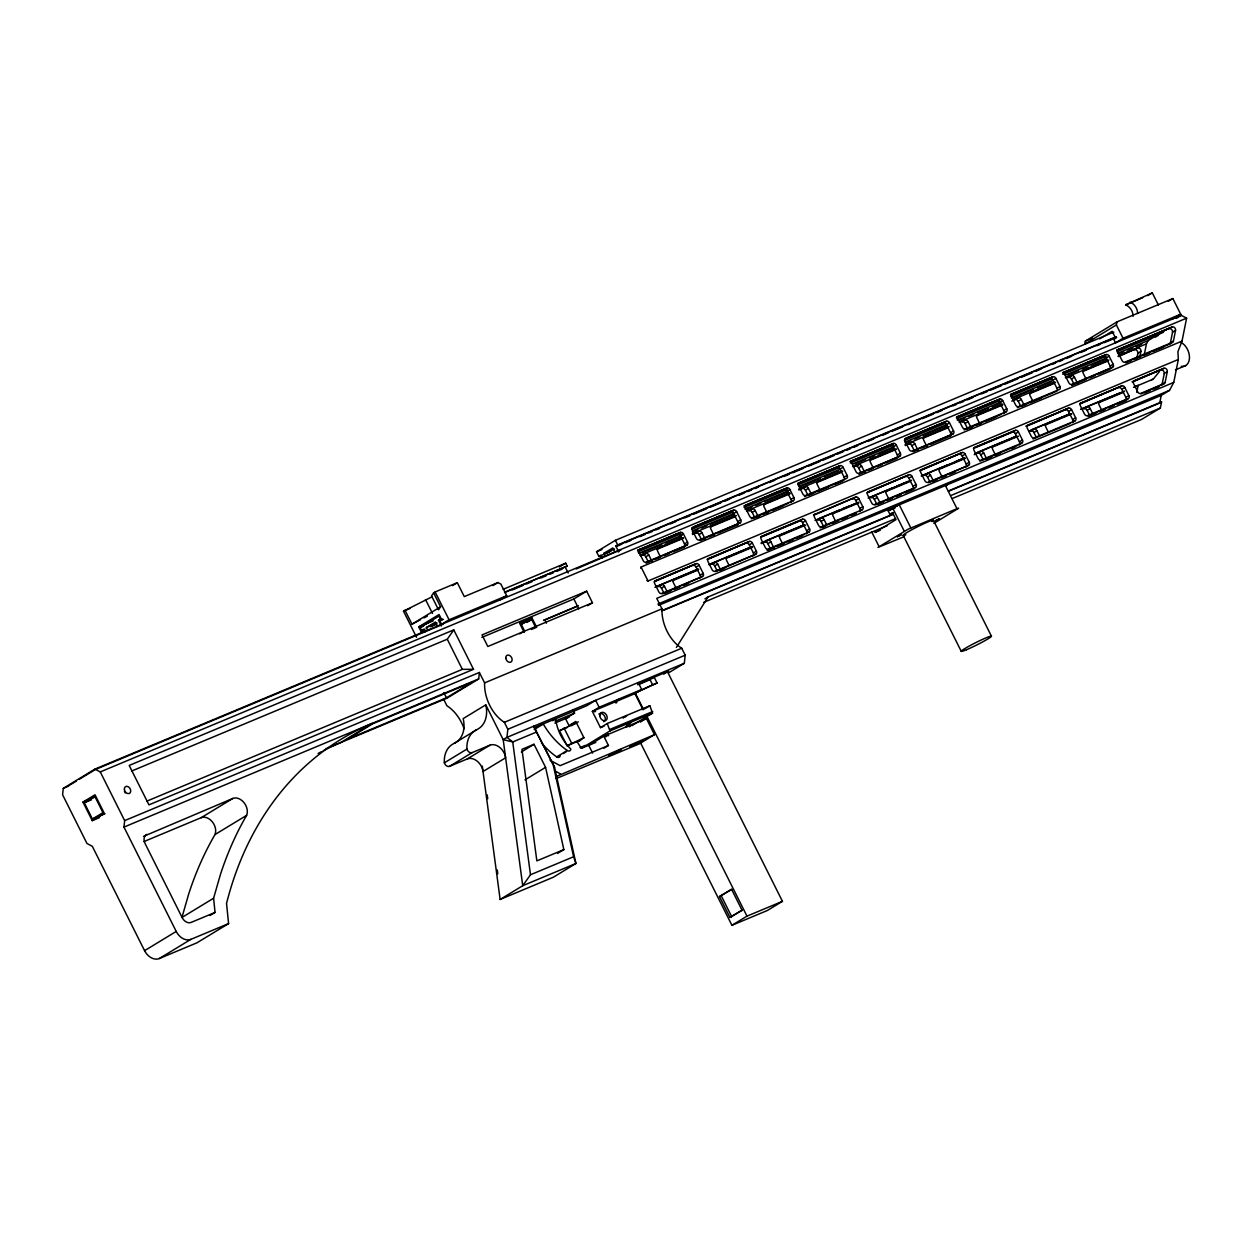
<?xml version="1.0" encoding="UTF-8"?>
<svg xmlns="http://www.w3.org/2000/svg" width="1252" height="1252" viewBox="0 0 1252 1252"><rect width="100%" height="100%" fill="white"/><g stroke="black" fill="none" stroke-linecap="round" stroke-linejoin="round"><path stroke-width="1.5" d="M658.568 605.358L1161.23 395.413L1169.509 390.374L1173.75 382.423L1178.335 359.48L1177.913 351.671L1182.013 341.123L1186.614 318.165L1181.278 315.363L94.933 769.119L63.289 788.337L62.6 794.801L86.983 843.504L92.319 846.305L144.575 950.675A13.005 9.562 58.7 0 0 159.254 958.562L196.94 942.819L228.584 923.6L226.534 903.428A425.523 312.844 58.7 0 1 372.267 723.374L340.622 742.592A425.523 312.844 58.7 0 0 323.173 750.762M228.584 923.6L190.899 939.344A13.005 9.562 58.7 0 1 176.219 931.441L123.964 827.087L124.652 820.623L100.27 771.921L94.933 769.119M326.24 748.618L447.042 698.147L478.687 678.928L479.375 672.465L124.652 820.623M479.375 672.465L484.602 682.888A34.133 22.99 67.3 0 0 504.353 722.326L507.827 729.274L506.966 737.365L503.194 739.65L522.726 885.712L500.127 899.452L482.302 766.067M572.821 709.681L574.558 713.139L565.513 718.632L569.003 725.581L575.779 721.465L583.902 737.694L577.125 741.826L581.366 748.32L609.99 730.933L607.267 723.515L649.835 705.737L652.558 713.139L631.884 725.706M668.474 672.919L684.328 663.278L685.188 655.187L681.714 648.239A34.133 22.99 67.3 0 1 661.964 608.816L656.737 598.378L1173.75 382.423M1116.987 321.889L1085.343 341.107L1084.733 344.175L1116.377 324.941L1116.987 321.889L1172.858 298.555L1180.699 314.205L1173.155 318.775M1136.816 358.62L1137.88 353.267L1140.901 351.436A2.598 1.909 58.7 0 0 1137.661 347.993L1117.958 356.225M1139.821 356.789L1140.901 351.436M1136.753 392.361L1138.178 385.256L1134.578 386.758M1144.312 354.504L1146.441 343.846L1148.194 340.56L1167.287 328.963M1161.637 385.162A2.598 1.909 58.7 0 0 1162.122 384.223L1164.266 373.519L1167.287 371.688A2.598 1.909 58.7 0 0 1164.047 368.26L1134.281 380.686A2.598 1.909 58.7 0 0 1133.67 383.754L1137.724 391.86A2.598 1.909 58.7 0 0 1140.666 393.441L1164.219 383.597A2.598 1.909 58.7 0 0 1165.142 382.392L1167.287 371.688M1125.485 362.501L1169.478 344.128A2.598 1.909 58.7 0 0 1170.401 342.923L1172.529 332.218L1175.55 330.387A2.598 1.909 58.7 0 0 1172.31 326.944L1116.862 350.028M948.5 491.269L1159.696 403.066L1161.23 395.413M1169.478 344.128L1172.498 342.297A2.598 1.909 58.7 0 0 1173.406 341.092L1175.55 330.387M952.318 498.499L1141.511 419.483L1160.354 408.042L1161.574 401.923L948.578 490.894M210.054 915.462L215.047 912.426L213.591 898.247L220.415 874.553A441.127 324.315 58.7 0 1 246.628 815.349A11.518 8.467 58.7 0 0 243.937 802.548A11.518 8.467 58.7 0 0 232.809 798.447L143.573 836.367M1159.524 371.406L1153.295 379.121L1133.514 387.384M676.377 647.44L708.084 596.954L895.477 518.672M433.63 592.885L431.549 595.889L438.513 609.818L440.594 606.797L433.63 592.885L435.133 591.961L457.309 582.696L464.273 596.609L497.983 582.54L500.91 584.121L506.716 595.717L499.188 600.287M131.601 771.06L447.277 639.209L453.772 629.881L473.506 669.304L148.941 804.864L129.191 765.442L453.772 629.881M553.431 765.895L573.604 856.744L530.488 874.757L522.726 885.712L575.936 863.489L554.558 767.273L533.571 726.254L554.558 767.273M608.675 735.597L607.893 735.644M945.886 485.823L946.981 485.025L945.354 485.479L956.966 508.672L958.594 508.218L933.836 523.399M956.966 508.672L908.076 529.22L877.965 547.437L904.413 536.56M69.846 785.02L76.262 781.138M79.455 779.182L95.465 769.464L443.098 624.263M82.961 802.094L95.011 794.77L104.307 813.331L92.241 820.655L82.961 802.094L93.759 797.587M84.291 802.798L94.839 796.397L102.961 812.626L92.413 819.027L84.291 802.798L91.506 799.793M416.556 637.268L403.504 611.179L431.987 596.844M452.504 585.623L457.309 582.696M405.006 610.272L411.971 624.185L440.594 606.797M424.944 630.601L421.345 632.103L418.731 626.876L439.076 614.529L441.69 619.74L439.796 620.882L441.549 624.372L449.077 619.787L506.716 595.717M425.085 628.989L421.517 630.492L420.062 627.581L438.904 616.14L440.344 619.036L438.466 620.194L441.361 625.984M492.975 585.576L497.983 582.54M421.517 630.492L423.395 629.333L424.851 632.244M427.855 630.413L426.416 627.502L435.446 622.025L437.637 626.36M421.345 632.103L423.223 630.961M559.425 566.984L565.716 563.181L567.156 566.076L504.556 592.587M609.677 551.897L598.879 556.404L596.547 551.772L615.389 540.316L1113.857 332.124M576.217 568.971L621.07 549.644L617.737 551.663M598.879 556.404L600.757 555.262L602.212 558.157M605.217 556.326L603.777 553.431L612.807 547.938L614.998 552.288M618.723 551.897L615.827 546.107L617.705 544.964L1116.174 336.757M143.886 841.594L201.165 817.681L232.809 798.447M521.458 624.404L532.006 618.003L536.654 627.283L531.333 629.506M526.873 622.463L531.693 619.537L535.183 626.485M652.042 561.491L648.802 554.996A2.598 1.909 58.7 0 0 645.86 553.415L642.839 555.246A2.598 1.909 58.7 0 1 645.782 556.827L648.223 561.694M638.489 550.489L680.509 532.366A2.598 1.909 58.7 0 1 683.451 533.947L687.52 542.053A2.598 1.909 58.7 0 1 686.91 545.121L646.642 562.508M481.848 637.409L573.854 598.972L586.656 591.194L592.462 602.791L587.673 605.702M645.782 556.827L648.802 554.996M677.504 534.197A2.598 1.909 58.7 0 1 680.431 535.778L683.451 533.947M519.721 633.856L524.541 630.93L521.051 623.981L531.693 619.537M578.361 605.655L543.524 620.413L577.235 606.328M692.512 534.51L699.07 531.192A2.598 1.909 58.7 0 1 701.996 532.773L705.252 539.268M691.699 528.266L733.719 510.143A2.598 1.909 58.7 0 1 736.661 511.724L740.73 519.83A2.598 1.909 58.7 0 1 740.104 522.898L699.852 540.285M696.049 533.023A2.598 1.909 58.7 0 1 698.992 534.604L701.996 532.773M730.714 511.974A2.598 1.909 58.7 0 1 733.641 513.555L736.661 511.724M683.889 546.952A2.598 1.909 58.7 0 0 684.5 543.884L687.52 542.053M213.591 898.247L181.947 917.466L188.77 893.772A441.127 324.315 58.7 0 1 214.984 834.568L246.628 815.349M758.462 517.045L755.206 510.55A2.598 1.909 58.7 0 0 752.28 508.969L749.259 510.8A2.598 1.909 58.7 0 1 752.202 512.381L754.643 517.248M783.924 489.751L786.929 487.92A2.598 1.909 58.7 0 1 789.871 489.501L793.924 497.607A2.598 1.909 58.7 0 1 793.314 500.675L790.309 502.506A2.598 1.909 58.7 0 0 790.92 499.438L786.851 491.332A2.598 1.909 58.7 0 0 783.924 489.751L744.893 506.043M446.51 697.802L472.129 682.246L372.799 723.719L347.195 739.29L446.51 697.802L443.756 692.716M752.202 512.381L755.206 510.55M786.851 491.332L789.871 489.501M737.099 524.729A2.598 1.909 58.7 0 0 737.71 521.661L740.73 519.83M798.917 490.048L805.49 486.746A2.598 1.909 58.7 0 1 808.416 488.327L810.858 493.194M798.103 483.82L840.139 465.697A2.598 1.909 58.7 0 1 843.081 467.262L847.134 475.384A2.598 1.909 58.7 0 1 846.524 478.452L805.74 495.479A2.598 1.909 58.7 0 1 802.798 493.898L798.729 485.792A2.598 1.909 58.7 0 1 799.355 482.724M802.469 488.577A2.598 1.909 58.7 0 1 805.412 490.158L808.416 488.327M837.134 467.528A2.598 1.909 58.7 0 1 840.061 469.093L843.081 467.262M790.92 499.438L793.924 497.607M864.882 472.583L861.626 466.104A2.598 1.909 58.7 0 0 858.7 464.523L855.679 466.354A2.598 1.909 58.7 0 1 858.622 467.935L861.047 472.802M851.313 461.597L893.349 443.458A2.598 1.909 58.7 0 1 896.291 445.039L900.344 453.161A2.598 1.909 58.7 0 1 899.734 456.229L859.482 473.616M666.909 591.179L664.468 586.296A2.598 1.909 58.7 0 0 661.541 584.731L658.521 586.562A2.598 1.909 58.7 0 1 661.463 588.127L663.904 593.01M654.154 581.804L696.19 563.666A2.598 1.909 58.7 0 1 699.132 565.247L703.186 573.369A2.598 1.909 58.7 0 1 702.575 576.421L662.324 593.808M1133.076 316.286A9.75 7.168 58.7 0 0 1125.626 304.878L1152.325 292.874L1158.413 305.05M858.622 467.935L861.626 466.104M890.328 445.289A2.598 1.909 58.7 0 1 893.271 446.87L896.291 445.039M661.463 588.127L664.468 586.296M693.185 565.497A2.598 1.909 58.7 0 1 696.112 567.078L699.132 565.247M804.488 496.575L843.519 480.283A2.598 1.909 58.7 0 0 844.13 477.215L847.134 475.384M1147.802 295.628L1152.325 292.874M905.337 445.602L911.894 442.3A2.598 1.909 58.7 0 1 914.836 443.865L918.092 450.36M904.523 439.374L946.559 421.235A2.598 1.909 58.7 0 1 949.486 422.816L953.554 430.938A2.598 1.909 58.7 0 1 952.944 433.99L912.692 451.377M720.933 570.568L717.678 564.073A2.598 1.909 58.7 0 0 714.751 562.492L711.731 564.323A2.598 1.909 58.7 0 1 714.673 565.904L717.099 570.771M707.364 559.581L749.4 541.443A2.598 1.909 58.7 0 1 752.342 543.024L756.396 551.146A2.598 1.909 58.7 0 1 755.785 554.198L715.534 571.585M908.889 444.131A2.598 1.909 58.7 0 1 911.816 445.696L914.836 443.865M943.538 423.066A2.598 1.909 58.7 0 1 946.481 424.647L949.486 422.816M534.244 726.692L536.482 732.044L512.725 741.966L503.194 739.65L485.776 704.86L463.177 718.601A27.998 20.58 58.7 0 1 454.147 743.391A27.998 20.58 58.7 0 0 444.335 762.828A4.304 3.161 58.7 0 0 449.562 766.349L467.293 758.931L489.892 745.206A12.567 9.233 58.7 0 1 505.62 757.789L483.022 771.514A12.567 9.233 58.7 0 0 467.293 758.931M714.673 565.904L717.678 564.073M746.395 543.274A2.598 1.909 58.7 0 1 749.322 544.855L752.342 543.024M896.729 458.044A2.598 1.909 58.7 0 0 897.34 454.992L900.344 453.161M699.571 578.252A2.598 1.909 58.7 0 0 700.181 575.2L703.186 573.369M989.659 403.817L992.679 401.986M971.302 428.137L968.046 421.642A2.598 1.909 58.7 0 0 965.104 420.077L962.099 421.908A2.598 1.909 58.7 0 1 965.026 423.473L967.467 428.356M996.748 400.843L999.769 399.012A2.598 1.909 58.7 0 1 1002.696 400.593L1006.764 408.715A2.598 1.909 58.7 0 1 1006.154 411.767L1003.134 413.598A2.598 1.909 58.7 0 0 1003.76 410.546L999.691 402.424A2.598 1.909 58.7 0 0 996.748 400.843L957.733 417.151M761.388 543.587L767.961 540.269A2.598 1.909 58.7 0 1 770.888 541.85L774.143 548.345M799.59 521.051L802.61 519.22A2.598 1.909 58.7 0 1 805.552 520.801L809.606 528.923A2.598 1.909 58.7 0 1 808.995 531.975L805.991 533.806A2.598 1.909 58.7 0 0 806.601 530.754L802.532 522.632A2.598 1.909 58.7 0 0 799.59 521.051L760.574 537.358M1099.647 338.885L1112.167 331.279L1115.657 338.228L1113.779 339.386L1115.516 342.86L1123.044 338.275L1180.699 314.205M965.026 423.473L968.046 421.642M999.691 402.424L1002.696 400.593M764.941 542.1A2.598 1.909 58.7 0 1 767.883 543.681L770.888 541.85M802.532 522.632L805.552 520.801M949.924 435.821A2.598 1.909 58.7 0 0 950.55 432.769L953.554 430.938M752.781 556.029A2.598 1.909 58.7 0 0 753.391 552.977L756.396 551.146M1168.335 301.294L1172.858 298.555M1011.757 401.156L1018.314 397.839A2.598 1.909 58.7 0 1 1021.256 399.419L1023.698 404.286M1010.943 394.928L1052.979 376.789A2.598 1.909 58.7 0 1 1055.906 378.37L1059.974 386.492A2.598 1.909 58.7 0 1 1059.364 389.544L1018.565 406.587A2.598 1.909 58.7 0 1 1015.638 405.006L1011.569 396.884A2.598 1.909 58.7 0 1 1012.179 393.832M826.539 524.494L824.098 519.627A2.598 1.909 58.7 0 0 821.156 518.046L818.151 519.877A2.598 1.909 58.7 0 1 821.077 521.458L823.519 526.325M813.831 515.198L855.852 497.075A2.598 1.909 58.7 0 1 858.794 498.656L862.816 506.7A2.598 1.909 58.7 0 1 862.205 509.752L859.185 511.583M454.147 743.391L476.762 729.666A27.998 20.58 58.7 0 0 485.776 704.86M1015.309 399.67A2.598 1.909 58.7 0 1 1018.236 401.25L1021.256 399.419M1049.958 378.62A2.598 1.909 58.7 0 1 1052.901 380.201L1055.906 378.37M821.077 521.458L824.098 519.627M852.847 498.906A2.598 1.909 58.7 0 1 855.773 500.487L858.794 498.656M1003.76 410.546L1006.764 408.715M806.601 530.754L809.606 528.923M1077.706 383.691L1074.466 377.196A2.598 1.909 58.7 0 0 1071.524 375.616L1068.519 377.447A2.598 1.909 58.7 0 1 1071.446 379.027L1073.887 383.894M1064.153 372.705L1106.189 354.566A2.598 1.909 58.7 0 1 1109.116 356.147L1113.184 364.269A2.598 1.909 58.7 0 1 1112.574 367.321L1072.307 384.708M704.939 598.847L708.084 596.954M879.749 502.271L877.308 497.404A2.598 1.909 58.7 0 0 874.365 495.823L871.361 497.654A2.598 1.909 58.7 0 1 874.287 499.235L876.729 504.102M866.994 492.897L909.03 474.774A2.598 1.909 58.7 0 1 911.957 476.355L916.026 484.461A2.598 1.909 58.7 0 1 915.415 487.529L875.148 504.916M1071.446 379.027L1074.466 377.196M1103.168 356.397A2.598 1.909 58.7 0 1 1106.111 357.978L1109.116 356.147M874.287 499.235L877.308 497.404M906.01 476.605A2.598 1.909 58.7 0 1 908.952 478.186L911.957 476.355M1017.328 407.683L1056.344 391.375A2.598 1.909 58.7 0 0 1056.954 388.323L1059.974 386.492M859.608 511.317A2.598 1.909 58.7 0 0 859.811 508.531L862.816 506.7M444.335 762.828L466.933 749.087A27.998 20.58 58.7 0 1 476.762 729.666M1176.301 318.384L1181.278 315.363M933.773 481.676L930.518 475.181A2.598 1.909 58.7 0 0 927.576 473.6L924.571 475.431A2.598 1.909 58.7 0 1 927.497 477.012L929.939 481.879M920.204 470.674L962.24 452.551A2.598 1.909 58.7 0 1 965.167 454.132L969.236 462.238A2.598 1.909 58.7 0 1 968.625 465.306L928.358 482.693M144.575 950.675L176.219 931.441M1155.299 337.195L1158.476 335.254M1118.537 356.554L1137.661 347.993M1117.379 350.466L1172.31 326.944M449.562 766.349L472.16 752.608L489.892 745.206M927.497 477.012L930.518 475.181M959.22 454.382A2.598 1.909 58.7 0 1 962.162 455.963L965.167 454.132M1109.554 369.152A2.598 1.909 58.7 0 0 1110.164 366.1L1113.184 364.269M912.395 489.36A2.598 1.909 58.7 0 0 913.005 486.292L916.026 484.461M974.228 454.695L980.786 451.377A2.598 1.909 58.7 0 1 983.728 452.958L986.967 459.453M1012.43 432.159L1015.45 430.328A2.598 1.909 58.7 0 1 1018.377 431.909L1022.446 440.015A2.598 1.909 58.7 0 1 1021.835 443.083L1018.815 444.914A2.598 1.909 58.7 0 0 1019.425 441.846L1015.372 433.74A2.598 1.909 58.7 0 0 1012.43 432.159L973.414 448.451M893.443 512.804L889.906 514.275L888.153 510.8L899.233 504.744L910.846 527.937M977.781 453.208A2.598 1.909 58.7 0 1 980.707 454.789L983.728 452.958M1015.372 433.74L1018.377 431.909M965.605 467.137A2.598 1.909 58.7 0 0 966.215 464.069L969.236 462.238M1170.401 342.923L1173.406 341.092M534.244 729.54L543.29 724.047A64.368 47.326 58.7 0 0 567.25 750.496A3.255 2.394 58.7 0 0 570.802 749.009A38.577 28.358 58.7 0 1 555.7 718.867L552.695 720.698M889.906 514.275L892.535 512.678L896.025 519.627L874.929 532.444L880.25 530.222M159.254 958.562L190.899 939.344M1039.363 435.602L1036.938 430.735A2.598 1.909 58.7 0 0 1033.995 429.154L1030.975 430.985A2.598 1.909 58.7 0 1 1033.917 432.566L1036.359 437.433M1026.624 426.228L1068.645 408.105A2.598 1.909 58.7 0 1 1071.587 409.686L1075.656 417.792A2.598 1.909 58.7 0 1 1075.045 420.86L1072.025 422.691M1033.917 432.566L1036.938 430.735M1065.64 409.936A2.598 1.909 58.7 0 1 1068.566 411.517L1071.587 409.686M1019.425 441.846L1022.446 440.015M1092.573 413.379L1090.132 408.512A2.598 1.909 58.7 0 0 1087.206 406.931L1084.185 408.762A2.598 1.909 58.7 0 1 1087.127 410.343L1089.569 415.21M1079.834 404.005L1121.855 385.882A2.598 1.909 58.7 0 1 1124.797 387.447L1128.866 395.569A2.598 1.909 58.7 0 1 1128.255 398.637L1087.988 416.024M521.333 751.998L534.025 744.283L545.575 767.351L563.854 849.607L557.5 853.457M578.565 740.949L567.031 745.754L559.487 730.683L578.314 721.872M1087.127 410.343L1090.132 408.512M1118.85 387.713A2.598 1.909 58.7 0 1 1121.776 389.278L1124.797 387.447M604.027 726.144L600.475 727.631L592.352 711.402L599.129 707.27L641.697 689.492L638.223 682.543M1072.448 422.409A2.598 1.909 58.7 0 0 1072.635 419.623L1075.656 417.792M651.416 678.897L654.186 677.222L657.081 683.013L635.202 692.935L643.058 708.632M1133.013 381.782L1164.047 368.26M663.701 674.124L668.678 671.103L638.536 683.702M592.352 711.402L634.92 693.624L641.697 689.492M1125.235 400.468A2.598 1.909 58.7 0 0 1125.845 397.4L1128.866 395.569M567.031 745.754L584.074 737.71M1162.122 384.223L1165.142 382.392M1164.219 383.597L1141.01 393.864M600.475 727.631L607.267 723.515M541.49 742.921A64.368 47.326 58.7 0 0 556.702 756.897L567.25 750.496M563.259 753.594L566.28 751.763M524.964 779.871L545.575 767.351M644.404 709.023L649.835 705.737M556.06 778.634L639.428 743.813L654.483 734.658L646.361 718.429L603.793 736.207L588.722 745.363L592.603 753.094M1159.696 403.066L1161.574 401.923M640.335 722.091L646.361 718.429M555.966 776.663L654.483 734.658M603.918 748.226L608.441 745.488L603.793 736.207M719.477 896.557L731.544 889.233L741.982 910.11L729.932 917.434L719.477 896.557L731.81 889.405M729.932 917.434L742.264 910.282M640.21 742.201L731.919 925.306L746.975 916.151L782.453 901.33L667.05 670.869M782.453 901.33L767.382 910.486L731.919 925.306M626.485 716.207L625.343 716.801M605.577 736.818L606.704 736.207M411.971 624.185L420.515 619.724M423.943 617.94L427.355 616.156M571.022 725.878L575.936 723.39M594.543 711.887L595.561 711.402M615.827 702.998L616.829 702.513M637.534 684.719L649.741 679.069L652.652 684.86L657.081 683.013M635.202 692.935L652.652 684.86M626.657 715.768L622.839 717.85L624.153 717.38M629.177 726.755L630.382 726.285M1125.626 304.878L1142.685 297.757M403.504 611.179L410.312 608.331M1085.343 341.107L1092.558 338.103M503.194 589.285L565.716 563.181M596.547 551.772L601.946 549.503M418.731 626.876L433.145 620.867M420.062 627.581L423.63 626.094M504.65 592.18L567.156 566.076M438.466 620.194L442.034 618.691M615.827 546.107L1116.095 337.148M512.256 589.942L522.976 585.466M526.544 583.964L531.897 581.726M540.833 578.001L546.185 575.763M549.769 574.277L553.337 572.774M556.905 571.288L562.273 569.05M616.407 546.435L621.806 544.182M625.405 542.679L630.805 540.426M639.803 536.654L645.203 534.401M648.802 532.898L652.402 531.396M656.001 529.893L659.601 528.391M670.399 523.884L675.798 521.63M684.797 517.874L690.196 515.621M693.796 514.118L706.394 508.844M709.994 507.342L720.792 502.834M724.392 501.332L729.775 499.078M738.774 495.322L744.173 493.069M747.773 491.567L751.372 490.064M754.972 488.562L758.571 487.059M769.37 482.536L774.769 480.283M783.768 476.527L789.167 474.273M792.766 472.771L803.565 468.264M808.964 466.01L819.763 461.503M823.362 460L834.161 455.478M837.76 453.975L843.159 451.722M846.759 450.219L850.358 448.717M853.942 447.214L857.542 445.712M868.34 441.205L873.739 438.951M882.738 435.195L888.137 432.942M891.737 431.439L902.536 426.916M907.935 424.663L918.733 420.156M922.333 418.653L933.131 414.146M936.731 412.644L942.13 410.39M952.928 405.883L956.528 404.38M960.127 402.878L963.727 401.36M967.327 399.857L972.726 397.604M981.709 393.848L987.108 391.594M990.708 390.092L1001.506 385.585M1005.106 384.082L1017.704 378.824M1021.303 377.321L1032.102 372.799M1035.701 371.296L1041.101 369.043M1051.899 364.535L1055.499 363.033M1059.098 361.531L1062.698 360.028M1066.297 358.526L1071.696 356.272M1080.695 352.516L1086.094 350.263M1096.893 345.74L1100.492 344.237M1104.092 342.735L1116.674 337.477M439.796 620.882L443.396 619.38M426.416 627.502L437.12 623.027M603.777 553.431L614.575 548.924M430.547 626.36L435.899 624.122M604.356 553.76L611.555 550.755M430.438 626.751L435.806 624.513M100.27 771.921L1186.614 318.165M63.289 788.337L68.703 786.068M637.847 550.097L680.509 532.366M733.719 510.143L692.935 527.186A2.598 1.909 58.7 0 0 692.325 530.238L696.378 538.36A2.598 1.909 58.7 0 0 699.32 539.941L740.104 522.898M786.929 487.92L746.145 504.947A2.598 1.909 58.7 0 0 745.535 508.015L749.588 516.137A2.598 1.909 58.7 0 0 752.53 517.702L793.314 500.675M798.119 483.162L840.139 465.697M850.343 461.346L893.349 443.458M946.559 421.235L905.759 438.278A2.598 1.909 58.7 0 0 905.149 441.346L909.218 449.452A2.598 1.909 58.7 0 0 912.145 451.033L952.944 433.99M956.591 416.963L999.769 399.012M1010.614 394.396L1052.979 376.789M1062.838 372.58L1106.189 354.566M637.503 550.41L677.144 533.853M693.373 527.092L731.215 511.285M743.829 506.011L785.27 488.703M797.884 483.428L839.325 466.12M850.139 461.612L889.781 445.055M905.994 438.278L943.836 422.472M956.45 417.198L997.891 399.889M1010.505 394.63L1051.946 377.306M1062.76 372.799L1102.402 356.241M1116.815 350.216L1169.071 328.4M637.816 551.835L681.025 533.775M691.84 529.267L733.249 511.958M744.064 507.451L787.273 489.407M798.087 484.884L839.497 467.591M850.311 463.068L893.521 445.023M904.335 440.501L945.745 423.207M956.559 418.7L999.769 400.64M1010.583 396.133L1051.993 378.824M1062.807 374.317L1106.017 356.272M1116.831 351.749L1163.249 332.359M638.567 553.431L681.777 535.371M692.591 530.864L734.001 513.555M744.815 509.048L788.024 490.987M798.839 486.48L840.248 469.187M852.862 463.913L894.272 446.62M905.086 442.097L946.496 424.804M957.311 420.296L1000.52 402.236M1011.334 397.729L1052.744 380.42M1065.358 375.162L1106.768 357.853M1117.582 353.346L1148.194 340.56M641.853 552.852L661.713 544.557M665.313 543.055L679.758 537.03M692.387 531.756L697.802 529.486M701.417 527.984L706.817 525.715M710.432 524.212L733.891 514.415M746.521 509.141L751.936 506.872M755.551 505.37L760.966 503.116M764.565 501.598L788.024 491.801M800.654 486.527L820.514 478.233M824.113 476.73L838.558 470.705M854.803 463.913L865.617 459.39M869.232 457.888L874.647 455.618M878.262 454.116L892.692 448.091M905.321 442.817L910.736 440.547M914.351 439.045L919.766 436.776M923.366 435.273L946.825 425.477M959.455 420.202L964.869 417.933M968.485 416.431L973.899 414.162M977.499 412.659L988.329 408.136M991.944 406.634L1000.958 402.862M1013.604 397.588L1033.448 389.294M1037.063 387.791L1051.492 381.75M1067.737 374.974L1078.567 370.451M1082.166 368.949L1087.581 366.68M1091.196 365.177L1105.626 359.152M1118.255 353.862L1123.67 351.609M1127.285 350.106L1132.7 347.837M1136.3 346.334L1141.714 344.065M640.101 555.34L681.542 538.031M692.356 533.508L735.597 515.448M746.411 510.941L789.668 492.865M798.666 489.109L841.923 471.049M852.722 466.526L894.163 449.218M904.977 444.71L948.233 426.635M959.032 422.127L1002.289 404.067M1013.103 399.545L1054.544 382.236M1065.358 377.713L1106.799 360.404M1119.413 355.145L1146.441 343.846M640.539 555.638L645.86 553.415M683.107 537.859L658.27 548.235A2.598 1.909 58.7 0 0 657.66 551.287L660.101 556.154M693.749 533.415L699.07 531.192M736.317 515.636L711.48 526.012A2.598 1.909 58.7 0 0 710.87 529.064L714.125 535.559M746.959 511.192L752.28 508.969M789.527 493.413L764.69 503.789A2.598 1.909 58.7 0 0 764.08 506.841L767.335 513.336M800.169 488.969L805.49 486.746M842.737 471.19L817.9 481.55A2.598 1.909 58.7 0 0 817.29 484.618L819.731 489.485M853.379 466.746L858.7 464.523M895.947 448.967L871.11 459.327A2.598 1.909 58.7 0 0 870.5 462.395L872.941 467.262M906.573 444.523L911.894 442.3M949.141 426.744L924.32 437.105A2.598 1.909 58.7 0 0 923.71 440.172L926.949 446.667M959.783 422.3L965.104 420.077M1002.351 404.506L977.53 414.882A2.598 1.909 58.7 0 0 976.92 417.949L980.159 424.444M1012.993 400.061L1018.314 397.839M1055.561 382.283L1030.74 392.659A2.598 1.909 58.7 0 0 1030.114 395.726L1032.556 400.593M1066.203 377.838L1071.524 375.616M1109.006 359.966L1083.935 370.435A2.598 1.909 58.7 0 0 1083.324 373.503L1085.766 378.37M657.034 549.315L683.639 538.203M710.244 527.092L735.08 516.732M763.454 504.869L790.059 493.757M816.664 482.646L841.485 472.27M869.874 460.423L896.479 449.312M923.084 438.2L947.905 427.824M976.278 415.977L1002.883 404.865M1029.488 393.754L1054.325 383.378M1082.714 371.515L1107.785 361.045M686.91 545.121L646.11 562.164A2.598 1.909 58.7 0 1 643.168 560.583L639.115 552.461A2.598 1.909 58.7 0 1 639.725 549.409M899.734 456.229L858.95 473.256A2.598 1.909 58.7 0 1 856.008 471.675L851.939 463.569A2.598 1.909 58.7 0 1 852.549 460.501M1006.154 411.767L965.355 428.81A2.598 1.909 58.7 0 1 962.428 427.229L958.359 419.123A2.598 1.909 58.7 0 1 958.969 416.055M1112.574 367.321L1071.775 384.364A2.598 1.909 58.7 0 1 1068.848 382.783L1064.779 374.661A2.598 1.909 58.7 0 1 1065.389 371.609M1172.498 342.297L1124.985 362.141A2.598 1.909 58.7 0 1 1122.058 360.56L1117.989 352.438A2.598 1.909 58.7 0 1 1118.599 349.386M751.294 518.798L788.525 503.241M964.118 429.905L1001.365 414.349M646.063 563.134L651.478 560.865M655.078 559.362L660.493 557.109M664.108 555.591L669.507 553.337M673.122 551.835L683.936 547.312M700.181 540.535L705.58 538.266M709.195 536.764L714.61 534.494M718.21 532.992L738.054 524.713M754.283 517.921L759.698 515.668M763.297 514.165L768.712 511.896M772.327 510.393L783.142 505.871M808.385 495.322L813.8 493.069M817.415 491.567L828.229 487.044M835.444 484.023L842.659 481.018M858.888 474.226L864.303 471.973M867.918 470.47L873.317 468.201M876.932 466.699L882.347 464.445M885.947 462.927L896.776 458.42M913.005 451.628L918.42 449.374M922.02 447.872L927.435 445.602M931.034 444.1L950.878 435.806M967.107 429.029L972.522 426.775M976.137 425.257L981.537 423.004M985.152 421.501L995.966 416.979M1021.225 406.43L1026.64 404.177M1030.239 402.659L1041.069 398.152M1071.728 385.334L1086.157 379.309M1089.756 377.807L1095.171 375.537M1098.786 374.035L1109.601 369.512M1125.83 362.736L1131.245 360.482M1134.844 358.964L1140.259 356.71M1143.874 355.208L1149.273 352.939M1152.889 351.436L1163.703 346.914M640.852 568.361A9.75 6.573 67.3 0 1 641.071 567.062L1182.013 341.123M586.656 591.194L482.02 634.905L487.826 646.501L592.462 602.791M532.006 618.003L519.58 623.183L524.228 632.463M646.94 580.49A9.75 6.573 67.3 0 0 648.035 580.991L1178.335 359.48M696.19 563.666L655.406 580.709A2.598 1.909 58.7 0 0 654.78 583.776L658.849 591.883A2.598 1.909 58.7 0 0 661.792 593.464L702.575 576.421M749.4 541.443L708.616 558.486A2.598 1.909 58.7 0 0 707.99 561.553L712.059 569.66A2.598 1.909 58.7 0 0 715.002 571.241L755.785 554.198M802.61 519.22L761.811 536.263A2.598 1.909 58.7 0 0 761.2 539.315L765.269 547.437A2.598 1.909 58.7 0 0 768.212 549.018L808.995 531.975M909.03 474.774L868.231 491.817A2.598 1.909 58.7 0 0 867.62 494.869L871.689 502.991A2.598 1.909 58.7 0 0 874.616 504.572L915.415 487.529M962.24 452.551L921.441 469.594A2.598 1.909 58.7 0 0 920.83 472.646L924.899 480.768A2.598 1.909 58.7 0 0 927.826 482.349L968.625 465.306M1015.45 430.328L974.651 447.371A2.598 1.909 58.7 0 0 974.04 450.423L978.109 458.545A2.598 1.909 58.7 0 0 981.036 460.126L1021.835 443.083M1068.645 408.105L1027.861 425.132A2.598 1.909 58.7 0 0 1027.25 428.2L1031.304 436.322A2.598 1.909 58.7 0 0 1034.246 437.887L1075.045 420.86M1121.855 385.882L1081.071 402.909A2.598 1.909 58.7 0 0 1080.46 405.977L1084.514 414.083A2.598 1.909 58.7 0 0 1087.456 415.664L1128.255 398.637M655.015 581.053L692.825 565.278M707.223 559.253L746.818 542.711M761.216 536.701L800.826 520.159M813.424 514.901L855.852 497.075M867.417 492.349L905.212 476.558M919.61 470.549L959.22 454.007M973.618 447.981L1013.212 431.439M1025.811 426.181L1067.22 408.888M1079.819 403.629L1117.613 387.838M1132.011 381.829L1160.807 369.794M92.413 819.027L105.027 813.769M92.241 820.655L99.44 817.65M655.782 586.75L695.376 570.208M711.574 563.447L749.369 547.656M765.582 540.88L803.377 525.104M819.575 518.328L839.372 510.065M842.972 508.562L848.371 506.309M868.168 498.03L893.38 487.513M896.98 486.011L907.778 481.488M923.976 474.727L947.373 464.946M954.572 461.941L961.771 458.936M977.968 452.175L1015.779 436.385M1031.977 429.624L1069.771 413.833M1080.57 409.31L1120.164 392.784M654.906 587.298L698.084 569.253M708.882 564.746L752.061 546.717M761.059 542.961L804.253 524.917M815.036 520.409L858.23 502.365M869.013 497.858L910.407 480.58M921.19 476.073L964.384 458.029M975.167 453.521L1016.561 436.244M1029.144 430.985L1070.538 413.692M1081.321 409.185L1124.515 391.14M1175.472 369.872L1185.769 365.553M656.22 586.953L661.541 584.731M698.788 569.175L673.952 579.535A2.598 1.909 58.7 0 0 673.341 582.603L675.783 587.47M709.43 564.715L714.751 562.492M751.998 546.936L727.162 557.312A2.598 1.909 58.7 0 0 726.551 560.38L728.993 565.247M762.64 542.492L767.961 540.269M803.424 525.464L780.372 535.089A2.598 1.909 58.7 0 0 779.761 538.157L783.016 544.636M815.834 520.269L821.156 518.046M858.402 502.49L833.582 512.866A2.598 1.909 58.7 0 0 832.971 515.918L835.397 520.801M869.044 498.046L874.365 495.823M911.612 480.267L886.792 490.643A2.598 1.909 58.7 0 0 886.181 493.695L888.607 498.578M922.254 475.823L927.576 473.6M964.822 458.044L940.002 468.42A2.598 1.909 58.7 0 0 939.376 471.472L941.817 476.339M975.464 453.6L980.786 451.377M1016.264 436.557L993.196 446.197A2.598 1.909 58.7 0 0 992.586 449.249L995.841 455.744M1028.674 431.377L1033.995 429.154M1071.243 413.598L1046.406 423.974A2.598 1.909 58.7 0 0 1045.796 427.026L1048.237 431.893M1081.884 409.154L1087.206 406.931M1124.139 391.5L1099.616 401.735A2.598 1.909 58.7 0 0 1099.006 404.803L1101.447 409.67M672.715 580.631L697.536 570.255M725.925 558.408L752.53 547.296M779.135 536.185L805.74 525.073M832.345 513.962L858.935 502.85M885.54 491.723L910.376 481.363M938.75 469.5L965.355 458.388M991.96 447.277L1018.565 436.165M1045.17 425.054L1071.775 413.942M1098.364 402.847L1122.872 392.596M146.687 801.202L462.364 669.351L473.506 669.304M862.205 509.752L821.406 526.795A2.598 1.909 58.7 0 1 818.479 525.214L814.457 517.17A2.598 1.909 58.7 0 1 815.068 514.118M766.96 550.113L804.207 534.541M820.17 527.875L855.648 513.07M979.8 461.205L1017.047 445.649M1033.01 438.982L1070.257 423.426M665.375 593.025L670.79 590.756M674.39 589.254L679.789 587M683.389 585.498L688.803 583.229M719.43 570.442L724.83 568.189M768.071 550.129L771.686 548.611M777.085 546.357L784.3 543.352M787.899 541.85L793.298 539.581M796.914 538.078L802.313 535.825M822.126 527.546L825.741 526.043M832.94 523.023L838.339 520.769M841.954 519.267L847.354 517.013M850.953 515.511L856.368 513.242M877.981 504.212L883.396 501.958M886.995 500.456L892.394 498.202M896.009 496.684L901.409 494.43M905.008 492.928L914.023 489.156M932.036 481.644L937.451 479.375M941.05 477.873L946.449 475.619M950.049 474.117L955.464 471.847M986.091 459.061L991.49 456.808M995.105 455.305L1000.504 453.036M1011.319 448.529L1014.918 447.027M1088.786 416.165L1096.001 413.16M1099.6 411.642L1105 409.388M1108.615 407.886L1114.014 405.632M1117.613 404.13L1126.628 400.358M1144.641 392.831L1150.056 390.577M1153.655 389.075L1159.055 386.821M123.964 827.087L478.687 678.928M657.848 604.09L1169.509 390.374M888.153 510.8L895.258 507.842M484.602 682.888L661.964 608.816M661.572 610.757L892.629 514.259M663.294 610.397L892.551 514.65M951.332 495.338L1160.354 408.042M703.655 602.368L887.449 525.605M504.353 722.326L681.714 648.239M507.827 729.274L685.188 655.187M684.328 663.278L506.966 737.365L512.725 741.966L530.488 874.757M534.369 727.631L586.609 705.815L595.655 700.322L599.129 707.27M639.396 684.171L650.038 679.726M555.231 721.199L574.558 713.139M554.871 723.077L569.065 717.146M570.771 724.845L576.092 722.623M559.487 730.683L567.469 727.349M534.025 744.283L521.943 749.338L536.858 860.875L563.854 849.607M577.125 741.826L580.678 740.339M610.162 729.306L652.73 711.527M609.99 730.933L652.558 713.139M580.036 747.616L585.357 745.394M581.366 748.32L595.811 742.389M608.441 745.488L560.113 765.661L550.051 760.261M215.047 912.426L191.024 922.458A7.809 5.744 58.7 0 1 182.229 917.732L145.06 843.519A7.809 5.744 58.7 0 1 146.891 834.333M500.127 899.452L553.337 877.229L575.936 863.489L573.604 856.744M1159.399 348.525L1161.246 347.868M1151.449 379.794L1153.295 379.121M554.62 770.762L560.489 773.924M1116.377 324.941L1123.044 338.275M1106.111 357.978L1110.164 366.1M1121.776 389.278L1125.845 397.4M1052.901 380.201L1056.954 388.323M1068.566 411.517L1072.635 419.623M1018.236 401.25L1020.677 406.118M980.707 454.789L983.149 459.656M946.481 424.647L950.55 432.769M962.162 455.963L966.215 464.069M911.816 445.696L914.257 450.579M933.35 520.19L991.412 636.141M893.271 446.87L897.34 454.992M908.952 478.186L913.005 486.292M892.676 508.062L904.288 531.239M903.193 535.418L961.27 651.369M871.58 531.662L879.061 546.576M840.061 469.093L844.13 477.215M855.773 500.487L859.811 508.531M805.412 490.158L807.837 495.025M767.883 543.681L770.309 548.548M733.641 513.555L737.71 521.661M749.322 544.855L753.391 552.977M698.992 534.604L701.433 539.471M680.431 535.778L684.5 543.884M696.112 567.078L700.181 575.2M641.071 567.062L648.035 580.991M615.389 540.316L617.705 544.964M646.564 715.612L746.975 916.151M634.92 693.624L643.043 709.853M565.278 567.219L568.189 573.009M573.854 598.972L578.831 608.91M721.262 895.822L731.716 916.683M544.667 619.724L546.404 623.199M564.01 727.944L571.554 743.015M435.133 591.961L449.077 619.787M447.277 639.209L462.364 669.351M425.508 599.552L432.488 613.464M443.458 698.819L446.933 705.784A34.133 22.99 67.3 0 1 464.101 728.774M487.216 794.91L487.732 798.76M497.263 869.968L497.78 873.818M560.254 755.425A3.255 2.394 58.7 0 1 556.702 756.897M905.838 534.792A16.902 1.268 -26.6 0 1 917.043 526.998A16.902 1.268 -26.6 0 1 931.942 521.615M472.16 752.608A4.304 3.161 58.7 0 1 466.933 749.087M1169.305 328.775A2.598 1.909 58.7 0 1 1172.529 332.218M1181.184 342.532A13.005 8.764 67.3 0 1 1189.478 357.399A13.005 8.764 67.3 0 1 1181.231 366.288M1161.027 370.091A2.598 1.909 58.7 0 1 1164.266 373.519M124.386 791.201A3.897 2.864 58.7 0 1 125.278 793.001M318.086 753.485A425.523 312.844 58.7 0 1 321.467 751.654M1134.641 349.824A2.598 1.909 58.7 0 1 1137.88 353.267M598.863 714.11A4.554 3.349 58.7 0 1 604.434 715.878A4.554 3.349 58.7 0 1 603.667 721.747M201.165 817.681A11.518 8.467 58.7 0 1 212.292 821.782A11.518 8.467 58.7 0 1 214.984 834.568M1130.149 302.139A9.75 7.168 58.7 0 1 1137.598 313.532M614.732 701.543L619.349 699.273L614.732 701.543M604.372 736.113L608.284 734.188L604.372 736.113M608.691 755.613L621.446 749.338L608.691 755.613M626.344 724.736L630.961 722.467L626.344 724.736M625.656 727.224L629.568 725.299L625.656 727.224M629.975 746.724L642.73 740.448L629.975 746.724M897.261 536.701L901.174 534.76L897.261 536.701M935.401 520.769L939.313 518.844L935.401 520.769M966.544 649.71A16.902 1.268 -26.6 0 0 991.224 636.611A16.902 1.268 -26.6 0 0 971.255 644.952A16.902 1.268 -26.6 0 0 966.544 649.71M124.371 789.198A3.897 2.864 58.7 0 0 129.285 793.455A3.897 2.864 58.7 0 0 128.972 787.273A3.897 2.864 58.7 0 0 124.371 789.198M505.777 657.926A3.897 2.864 58.7 0 0 510.691 662.183A3.897 2.864 58.7 0 0 510.378 656.001A3.897 2.864 58.7 0 0 505.777 657.926M599.802 715.643A4.554 3.349 58.7 0 0 605.545 720.604A4.554 3.349 58.7 0 0 605.185 713.405A4.554 3.349 58.7 0 0 599.802 715.643"/></g></svg>
